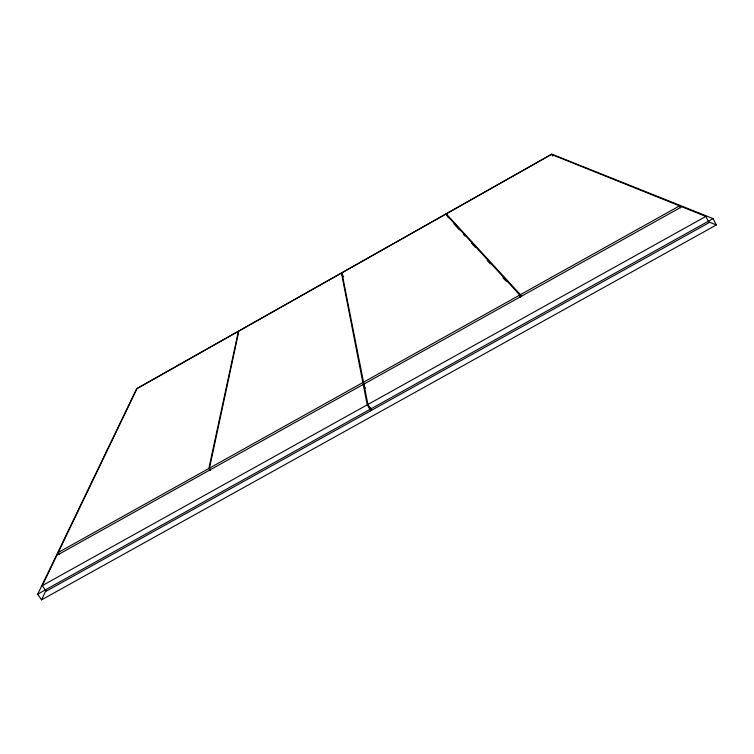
<?xml version="1.0" encoding="UTF-8"?>
<svg xmlns="http://www.w3.org/2000/svg" width="754" height="754" viewBox="0 0 754 754"><rect width="100%" height="100%" fill="white"/><g stroke="black" fill="none" stroke-linecap="round" stroke-linejoin="round"><path stroke-width="1.13" d="M210.62 469.94L209.489 468.121L238.848 331.063L341.468 273.071L343.664 276.888M209.97 470.308L208.839 468.488L238.405 331.308L137.03 388.593L58.228 552.503L59.396 554.275M41.527 599.873L716.3 224.984L713.086 218.613L551.787 154.127L136.653 388.706L37.7 594.152L41.527 599.873L46.022 590.297M370.007 407.339L370.704 410.789L46.079 591.259L42.309 585.622L56.861 555.349L363.239 384.465L365.426 388.216M448.385 217.736L446.245 213.863L551.438 154.429L679.58 205.87L680.579 207.84M58.228 552.503L208.839 468.488M209.489 468.121L362.863 382.561L341.468 273.071M364.616 384.05L363.532 382.193L519.751 295.04L520.797 296.953M446.245 213.863L520.43 294.663L679.58 205.87M42.309 585.622L367.217 404.841L363.239 384.465M367.933 404.446L705.857 216.426L709.024 222.703L371.411 410.393L367.933 404.446L363.909 384.097L681.833 206.775L705.857 216.426M37.7 594.152L713.086 218.613M707.638 221.412L716.3 224.984M519.751 295.04L445.803 214.117L341.911 272.816L363.532 382.193M453.927 223.834L459.469 229.923M463.418 234.268L465.001 236.011M471.335 242.977L475.293 247.321M487.159 260.375L490.326 263.853M502.984 277.774L506.151 281.251M518.818 295.172L520.392 296.916M367.217 404.841L370.704 410.789M362.863 382.561L364.502 385.36M520.43 294.663L521.476 296.576M551.787 154.127L552.823 156.106M370.94 408.093L371.411 410.393"/></g></svg>
